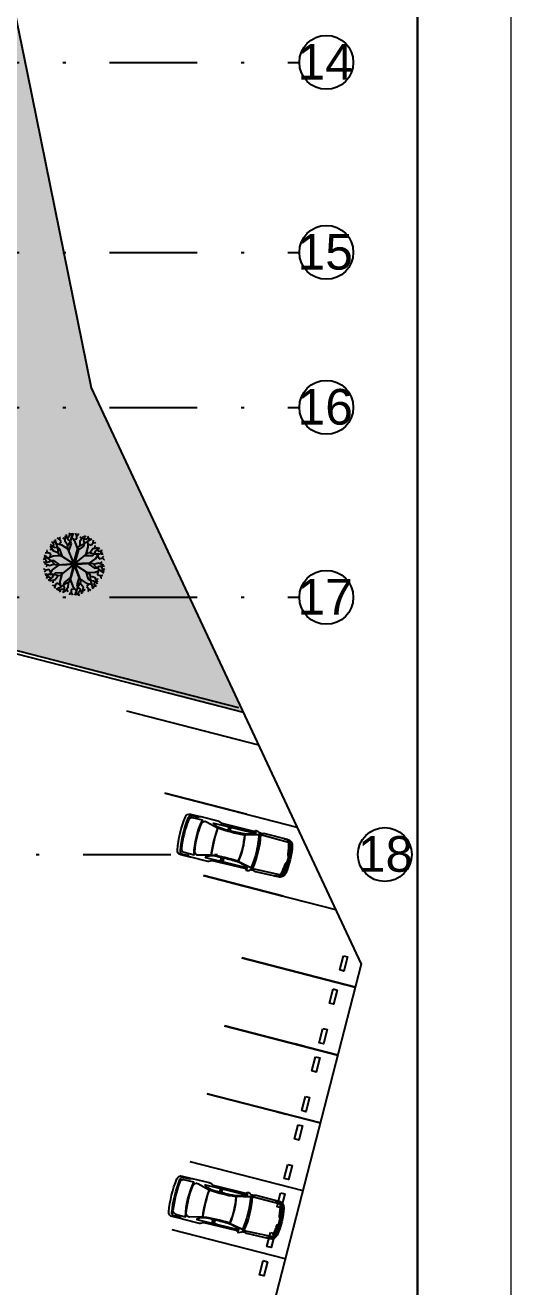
# Model space of a CAD drawing. Header units: millimetres. Extents: x -1615 to -538, y 177 to 397.
# Drawn here: x -743.76 to -727.14, y 231.19 to 274.35 of the extents above; entities that cross this region are included whole.
import ezdxf

# ---------------------------------------------------------------- set-up
doc = ezdxf.new("R2010")
doc.units = ezdxf.units.MM
doc.linetypes.add('DASHDOT', pattern=[1, 0.5, -0.25, 0, -0.25])
for name, color, linetype in [('010', 6, 'Continuous'), ('7', 7, 'Continuous'), ('AUX', 8, 'Continuous'), ('CAJONES', 8, 'Continuous'), ('EJES', 4, 'DASHDOT'), ('MOB', 7, 'Continuous'), ('P-1', 1, 'Continuous')]:
    doc.layers.add(name, color=color, linetype=linetype)
doc.layers.add('muros bajos', color=252, linetype='Continuous', lineweight=20)
doc.styles.add('SUIZOA', font='swissl.ttf')

# ---------------------------------------------------------------- blocks, each defined once
blk = doc.blocks.new('tree_pl01')
at = {"layer": '010'}
for p, q in [((-0.78, 1.712), (-0.796, 1.768)), ((-0.647, 1.687), (-0.78, 1.712)), ((-0.65, 1.67), (-0.625, 1.849)), ((-0.589, 1.488), (-0.65, 1.67)), ((-0.407, 1.786), (-0.492, 1.891)), ((-0.434, 1.336), (-0.286, 1.687)), ((-0.286, 1.687), (-0.407, 1.786)), ((-0.333, 1.709), (-0.405, 1.916)), ((-0.383, 1.766), (-0.201, 1.975)), ((-0.148, 1.454), (-0.333, 1.709)), ((-0.192, 1.794), (-0.272, 1.946)), ((-0.034, 1.707), (-0.192, 1.794)), ((-0.149, 1.456), (-0.039, 1.625)), ((-0.026, 1.814), (-0.039, 1.955)), ((-0.039, 1.625), (-0.026, 1.814)), ((0.182, 1.555), (0.038, 1.891)), ((0.13, 1.676), (0.248, 1.794)), ((0.397, 1.892), (0.417, 1.947)), ((0.49, 1.793), (0.397, 1.892)), ((0.42, 1.599), (0.478, 1.781)), ((0.478, 1.781), (0.603, 1.912)), ((0.742, 1.733), (0.735, 1.868)), ((0.782, 1.582), (0.742, 1.733)), ((0.75, 1.702), (1.02, 1.764)), ((0.757, 1.627), (0.82, 1.837)), ((0.757, 1.312), (0.757, 1.627)), ((0.921, 1.613), (0.946, 1.782)), ((1.067, 1.532), (1.14, 1.653)), ((-1.627, 0.874), (-1.673, 0.91)), ((-1.504, 0.932), (-1.627, 0.874)), ((-1.496, 0.917), (-1.582, 1.076)), ((-1.369, 1.153), (-1.499, 1.188)), ((-1.341, 0.806), (-1.496, 0.917)), ((-1.263, 1.135), (-1.444, 1.26)), ((-1.213, 1.145), (-1.369, 1.153)), ((-1.199, 1.286), (-1.353, 1.362)), ((-1.17, 0.963), (-1.341, 0.806)), ((-1.337, 1.152), (-1.313, 1.427)), ((-0.964, 1.038), (-1.263, 1.135)), ((-1.126, 0.773), (-1.213, 1.145)), ((-1.02, 1.309), (-1.199, 1.286)), ((-1.077, 1.4), (-1.17, 1.507)), ((-0.976, 1.24), (-1.077, 1.4)), ((-0.757, 1.313), (-1.07, 1.5)), ((-0.965, 1.038), (-0.976, 1.24)), ((-0.882, 0.903), (-0.967, 1.058)), ((-0.559, 0.994), (-0.964, 1.038)), ((-0.396, 0.739), (-0.882, 0.903)), ((-0.87, 1.38), (-0.843, 1.545)), ((-0.651, 1.004), (-0.757, 1.313)), ((-0.359, 1.515), (-0.589, 1.488)), ((0.086, -0.01), (-0.559, 0.994)), ((-0.456, 0.834), (-0.434, 1.336)), ((-0.161, 1.297), (-0.138, 1.473)), ((0.137, 0.879), (-0.161, 1.297)), ((0.154, 1.181), (-0.148, 1.454)), ((0.086, 1.243), (0.182, 1.555)), ((0.086, -0.01), (0.154, 1.181)), ((0.086, -0.01), (0.841, 0.914)), ((0.143, 0.991), (0.456, 1.384)), ((0.623, 1.485), (0.42, 1.599)), ((0.456, 1.384), (0.782, 1.582)), ((0.649, 0.679), (0.654, 1.192)), ((0.654, 1.192), (0.776, 1.321)), ((0.721, 0.766), (1.205, 0.9)), ((0.757, 1.313), (0.946, 1.386)), ((0.841, 0.914), (0.757, 1.312)), ((0.822, 1.003), (1.083, 1.2)), ((0.998, 1.449), (0.921, 1.613)), ((0.946, 1.386), (1.067, 1.532)), ((1.083, 1.2), (1.164, 1.556)), ((1.112, 1.328), (1.277, 1.354)), ((1.205, 0.9), (1.585, 0.868)), ((1.302, 1.095), (1.455, 1.208)), ((1.399, 0.884), (1.302, 1.095)), ((1.406, 0.665), (1.591, 0.919)), ((1.455, 1.346), (1.504, 1.378)), ((1.472, 1.211), (1.455, 1.346)), ((1.455, 1.208), (1.634, 1.24)), ((1.585, 0.868), (1.641, 1.014)), ((1.591, 0.919), (1.765, 1.052)), ((1.63, 0.984), (1.884, 0.876)), ((1.641, 1.014), (1.715, 1.127)), ((1.681, 0.634), (1.715, 0.812)), ((1.715, 0.812), (1.835, 0.934)), ((-1.775, 0.076), (-1.901, 0.028)), ((-1.679, 0.123), (-1.898, 0.118)), ((-1.748, 0.094), (-1.891, 0.331)), ((-1.716, 0.284), (-1.885, 0.254)), ((-1.684, 0.447), (-1.822, 0.479)), ((-1.643, 0.161), (-1.775, 0.076)), ((-1.373, 0.565), (-1.737, 0.532)), ((-1.584, 0.407), (-1.716, 0.284)), ((-1.508, 0.377), (-1.684, 0.447)), ((-1.379, 0.221), (-1.679, 0.123)), ((-1.355, -0.088), (-1.643, 0.161)), ((-1.504, 0.553), (-1.58, 0.702)), ((-1.502, 0.039), (-1.548, -0.188)), ((-1.381, 0.22), (-1.508, 0.377)), ((-1.233, 0.16), (-1.394, 0.236)), ((-1.026, 0.423), (-1.379, 0.221)), ((-1.106, 0.378), (-1.373, 0.565)), ((-0.744, 0.314), (-1.233, 0.16)), ((-0.849, 0.354), (-1.126, 0.773)), ((0.086, -0.01), (-1.026, 0.423)), ((0.086, -0.01), (1.239, 0.293)), ((0.947, 0.216), (1.252, 0.628)), ((1.055, 0.245), (1.526, 0.069)), ((1.239, 0.293), (1.406, 0.665)), ((1.252, 0.628), (1.427, 0.661)), ((1.277, 0.377), (1.604, 0.382)), ((1.407, 0.666), (1.602, 0.614)), ((1.526, 0.069), (1.814, -0.181)), ((1.602, 0.614), (1.786, 0.66)), ((1.604, 0.382), (1.879, 0.623)), ((1.673, -0.059), (1.719, 0.169)), ((1.703, 0.469), (1.851, 0.393)), ((1.719, 0.169), (1.91, 0.17)), ((1.786, 0.66), (1.916, 0.716)), ((1.91, 0.17), (2.073, 0.092)), ((1.925, 0.163), (1.99, 0.282)), ((1.99, 0.282), (2.049, 0.28)), ((-1.739, -0.19), (-1.902, -0.111)), ((-1.819, -0.301), (-1.878, -0.299)), ((-1.754, -0.182), (-1.819, -0.301)), ((-1.615, -0.68), (-1.745, -0.735)), ((-1.548, -0.188), (-1.739, -0.19)), ((-1.433, -0.402), (-1.708, -0.642)), ((-1.532, -0.489), (-1.68, -0.413)), ((-1.431, -0.633), (-1.615, -0.68)), ((-1.51, -0.653), (-1.544, -0.831)), ((-1.106, -0.397), (-1.433, -0.402)), ((-1.236, -0.685), (-1.431, -0.633)), ((-1.235, -0.684), (-1.42, -0.939)), ((-0.884, -0.264), (-1.355, -0.088)), ((-1.081, -0.648), (-1.256, -0.681)), ((-1.068, -0.313), (-1.235, -0.684)), ((-0.776, -0.236), (-1.081, -0.648)), ((0.086, -0.01), (-1.068, -0.313)), ((-0.55, -0.786), (-1.034, -0.92)), ((0.086, -0.01), (-0.67, -0.933)), ((-0.478, -0.699), (-0.483, -1.211)), ((0.086, -0.01), (0.017, -1.201)), ((0.019, -0.989), (0.1, -0.013)), ((0.063, -0.05), (0.019, -0.989)), ((0.086, -0.01), (1.197, -0.443)), ((0.086, -0.01), (0.73, -1.013)), ((0.567, -0.759), (1.053, -0.922)), ((0.915, -0.333), (1.404, -0.18)), ((1.02, -0.374), (1.297, -0.793)), ((1.197, -0.443), (1.55, -0.24)), ((1.277, -0.397), (1.544, -0.585)), ((1.297, -0.793), (1.384, -1.164)), ((1.404, -0.18), (1.565, -0.255)), ((1.544, -0.585), (1.908, -0.552)), ((1.55, -0.24), (1.85, -0.143)), ((1.552, -0.24), (1.679, -0.396)), ((1.675, -0.573), (1.751, -0.722)), ((1.679, -0.396), (1.855, -0.467)), ((1.755, -0.427), (1.887, -0.303)), ((1.814, -0.181), (1.946, -0.096)), ((1.85, -0.143), (2.069, -0.138)), ((1.855, -0.467), (1.993, -0.499)), ((1.887, -0.303), (2.056, -0.274)), ((1.919, -0.113), (2.062, -0.35)), ((1.946, -0.096), (2.072, -0.047)), ((-1.459, -1.004), (-1.713, -0.896)), ((-1.544, -0.831), (-1.664, -0.954)), ((-1.42, -0.939), (-1.594, -1.072)), ((-1.47, -1.034), (-1.544, -1.147)), ((-1.414, -0.888), (-1.47, -1.034)), ((-1.284, -1.228), (-1.463, -1.26)), ((-1.034, -0.92), (-1.414, -0.888)), ((-1.284, -1.365), (-1.333, -1.398)), ((-1.301, -1.231), (-1.284, -1.365)), ((-1.131, -1.114), (-1.284, -1.228)), ((-1.228, -0.904), (-1.131, -1.114)), ((-0.941, -1.348), (-1.106, -1.374)), ((-0.912, -1.219), (-0.993, -1.576)), ((-0.896, -1.551), (-0.969, -1.672)), ((-0.651, -1.023), (-0.912, -1.219)), ((-0.775, -1.406), (-0.896, -1.551)), ((-0.827, -1.468), (-0.75, -1.632)), ((-0.586, -1.333), (-0.775, -1.406)), ((-0.67, -0.933), (-0.586, -1.332)), ((-0.285, -1.404), (-0.611, -1.601)), ((-0.611, -1.601), (-0.571, -1.753)), ((-0.483, -1.211), (-0.605, -1.341)), ((-0.586, -1.332), (-0.586, -1.646)), ((-0.452, -1.505), (-0.249, -1.618)), ((-0.249, -1.618), (-0.307, -1.8)), ((0.028, -1.011), (-0.285, -1.404)), ((0.085, -1.262), (-0.011, -1.575)), ((-0.011, -1.575), (0.133, -1.911)), ((0.017, -1.201), (0.319, -1.474)), ((0.034, -0.899), (0.332, -1.316)), ((0.32, -1.475), (0.21, -1.645)), ((0.332, -1.316), (0.309, -1.493)), ((0.319, -1.474), (0.504, -1.729)), ((0.605, -1.356), (0.457, -1.707)), ((0.53, -1.535), (0.76, -1.508)), ((0.627, -0.854), (0.605, -1.356)), ((0.73, -1.013), (1.135, -1.057)), ((0.76, -1.508), (0.821, -1.689)), ((0.822, -1.023), (0.928, -1.332)), ((0.928, -1.332), (1.241, -1.52)), ((1.041, -1.4), (1.014, -1.565)), ((1.053, -0.922), (1.138, -1.078)), ((1.135, -1.057), (1.434, -1.154)), ((1.136, -1.058), (1.147, -1.259)), ((1.147, -1.259), (1.248, -1.42)), ((1.191, -1.328), (1.37, -1.306)), ((1.248, -1.42), (1.341, -1.526)), ((1.341, -0.983), (1.512, -0.825)), ((1.37, -1.306), (1.524, -1.382)), ((1.384, -1.164), (1.54, -1.173)), ((1.434, -1.154), (1.615, -1.279)), ((1.508, -1.171), (1.484, -1.447)), ((1.512, -0.825), (1.667, -0.936)), ((1.54, -1.173), (1.67, -1.208)), ((1.667, -0.936), (1.753, -1.096)), ((1.675, -0.951), (1.798, -0.894)), ((1.798, -0.894), (1.844, -0.93)), ((-0.579, -1.722), (-0.849, -1.784)), ((-0.75, -1.632), (-0.775, -1.802)), ((-0.586, -1.646), (-0.649, -1.856)), ((-0.571, -1.753), (-0.564, -1.887)), ((-0.307, -1.8), (-0.432, -1.931)), ((-0.319, -1.813), (-0.226, -1.912)), ((-0.226, -1.912), (-0.246, -1.966)), ((0.041, -1.696), (-0.077, -1.814)), ((0.21, -1.645), (0.197, -1.834)), ((0.197, -1.834), (0.21, -1.975)), ((0.205, -1.726), (0.363, -1.814)), ((0.363, -1.814), (0.443, -1.965)), ((0.554, -1.786), (0.372, -1.994)), ((0.457, -1.707), (0.578, -1.806)), ((0.504, -1.729), (0.576, -1.936)), ((0.578, -1.806), (0.663, -1.91)), ((0.821, -1.689), (0.796, -1.868)), ((0.818, -1.706), (0.951, -1.732)), ((0.951, -1.732), (0.967, -1.787))]:
    blk.add_line(p, q, dxfattribs=at)
for points in [[(0.119, 0.883), (0.038, 0.025), (0, -1.058)], [(0.05, -1.015), (0.125, -0.05), (1.059, 0.238), (0.107, 0.013), (0.138, 0.889)], [(0, 0), (-0.946, -0.263), (-0.864, -0.288), (0.069, -0.032)], [(0.194, -0.032), (0.939, -0.326), (0.902, -0.357), (0.125, -0.063)]]:
    blk.add_lwpolyline(points, dxfattribs=at)
blk = doc.blocks.new('JHGLJGF')
for p, q in [((551.112, 116.366, -0.383), (551.257, 116.359, -0.383)), ((552.517, 116.366, -0.383), (552.372, 116.359, -0.383))]:
    blk.add_line(p, q)
at = {"elevation": -0.383}
for points in [[(551.157, 116.388), (551.15, 117.568, 0.101584), (551.144, 117.599), (551.104, 117.69, -0.103014), (551.097, 117.721), (551.097, 118.317, -0.108661), (551.108, 118.365), (551.122, 118.395, 0.108661), (551.129, 118.428), (551.129, 118.606, -0.371351), (551.228, 118.72, -0.0744), (552.402, 118.72, -0.371351), (552.5, 118.606), (552.5, 118.428, 0.108661), (552.507, 118.395), (552.521, 118.365, -0.108661), (552.532, 118.317), (552.532, 117.721, -0.103014), (552.525, 117.69), (552.486, 117.599, 0.101584), (552.479, 117.568), (552.472, 116.388, 0.083094)], [(551.1, 118.339), (551.1, 118.676, -0.371599), (551.231, 118.828, -0.073962), (552.398, 118.828, -0.371599), (552.53, 118.676), (552.53, 118.339)], [(551.208, 117.301), (551.319, 117.301, 0.417968), (551.334, 117.316, 0.019843), (551.32, 117.597, 0.137129), (551.221, 117.836, 0.713564), (551.208, 117.831), (551.208, 116.386)], [(552.422, 117.301), (552.31, 117.301, -0.417968), (552.295, 117.316, -0.019843), (552.31, 117.597, -0.137129), (552.408, 117.836, -0.713564), (552.422, 117.831), (552.422, 116.386)], [(551.362, 117.262), (551.208, 117.262, 0.083366), (551.152, 117.233, 0.083366)], [(551.24, 116.383, 0.02749), (551.322, 116.729, 0.025966), (551.322, 116.731, 0.02378), (551.334, 117.21, 0.407856), (551.319, 117.225), (551.208, 117.225)], [(552.268, 117.262), (552.422, 117.262, -0.083366), (552.477, 117.233, -0.083366)], [(552.39, 116.383, -0.02749), (552.308, 116.729, -0.025966), (552.307, 116.731, -0.02378), (552.295, 117.21, -0.407856), (552.31, 117.225), (552.422, 117.225)], [(551.148, 115.26), (551.139, 116.053, -0.084677), (551.143, 116.078), (551.154, 116.112, 0.083094), (551.158, 116.137), (551.158, 116.24, 0.101584)], [(552.472, 116.24), (552.471, 116.137, 0.083094), (552.475, 116.112), (552.486, 116.078, -0.084677), (552.49, 116.053), (552.481, 115.26, -0.359876), (552.291, 115.036, -0.088764), (551.338, 115.036, -0.359876), (551.148, 115.26)], [(552.384, 115.188), (552.41, 116.183, -0.090951), (551.219, 116.183), (551.245, 115.188)], [(552.483, 115.395), (552.478, 115.388, 0.13748), (552.467, 115.348), (552.467, 115.262, -0.346548), (552.379, 115.15, -0.11876), (551.25, 115.15, -0.346548), (551.162, 115.262), (551.162, 115.348, 0.13748), (551.151, 115.388), (551.147, 115.395)], [(552.481, 115.26, -0.274398), (552.383, 115.11, -0.119718), (551.246, 115.11, -0.274398), (551.148, 115.26)], [(551.162, 115.299, 0.346548), (551.25, 115.187, 0.041042), (551.641, 115.126, -0.241905), (551.701, 115.089), (551.703, 115.085)], [(552.467, 115.299, -0.346548), (552.379, 115.187, -0.041042), (551.989, 115.126, 0.241905), (551.929, 115.089), (551.926, 115.085)]]:
    blk.add_lwpolyline(points, format="xyb", dxfattribs=at)
for points in [[(552.317, 118.701, 0.065131), (551.312, 118.701, 0.371959), (551.212, 118.588), (551.206, 118.234, -0.104632), (552.423, 118.234), (552.417, 118.588, 0.371959)], [(551.335, 117.67), (551.223, 118.09, -0.440582), (551.314, 118.233, -0.086398), (552.315, 118.233, -0.440582), (552.407, 118.09), (552.294, 117.67, 0.053811)], [(552.259, 116.715, -0.079783), (551.371, 116.715, -0.388412), (551.351, 116.74, 0.043035), (551.337, 117.627, -0.414022), (551.358, 117.652, -0.051218), (552.271, 117.652, -0.414022), (552.292, 117.627, 0.043035), (552.278, 116.74, -0.388412)], [(551.182, 117.246), (551.183, 117.124, 0.43916), (551.188, 117.12), (551.2, 117.121, 0.389567), (551.204, 117.125), (551.203, 117.251, 0.732559), (551.196, 117.253), (551.183, 117.248, 0.154479)], [(552.447, 117.246), (552.446, 117.124, -0.43916), (552.442, 117.12), (552.429, 117.121, -0.389567), (552.425, 117.125), (552.426, 117.251, -0.732559), (552.433, 117.253), (552.446, 117.248, -0.154479)], [(552.387, 116.26, -0.430172), (552.369, 116.232, -0.084449), (551.261, 116.232, -0.430172), (551.242, 116.26), (551.329, 116.686, -0.404558), (551.346, 116.698, 0.084184), (552.283, 116.698, -0.404558), (552.3, 116.686)], [(551.113, 116.387, 0.242275), (551.191, 116.206, 0.563269), (551.228, 116.219), (551.262, 116.379, 0.056528)], [(552.517, 116.387, -0.242275), (552.438, 116.206, -0.563269), (552.401, 116.219), (552.368, 116.379, -0.056528)]]:
    blk.add_lwpolyline(points, format="xyb", close=True, dxfattribs=at)
blk = doc.blocks.new('HJSFLHSDGJHISDKGBGJKFAD')
at = {"layer": 'EJES', "color": 2, "ltscale": 6}
for p, q in [((1154.049, 195.493), (1166.645, 195.493)), ((1154.049, 188.993), (1166.645, 188.993)), ((1154.049, 183.69), (1166.645, 183.69)), ((1154.049, 177.19), (1166.645, 177.19)), ((1073.84, 168.39), (1165.042, 168.39))]:
    blk.add_line(p, q, dxfattribs=at)
at = {"layer": 'EJES', "linetype": 'Continuous'}
for centre in [(1167.567, 195.493), (1167.567, 188.993), (1167.567, 183.69), (1167.567, 177.19), (1169.567, 168.39)]:
    blk.add_circle(centre, 0.922, dxfattribs=at)
at = {"layer": 'EJES', "color": 5, "style": 'SUIZOA'}
for s, p in [('14', (1166.582, 194.903)), ('15', (1166.582, 188.403)), ('16', (1166.582, 183.1)), ('17', (1166.582, 176.6)), ('18', (1168.645, 167.8))]:
    blk.add_text(s, height=1.2189, dxfattribs=at).set_placement(p)

msp = doc.modelspace()

# ---------------------------------------------------------------- hatches: boundary and pattern name
at = {"layer": 'MOB'}
h = msp.add_hatch(dxfattribs=at)
h.set_pattern_fill('AR-SAND', color=3, scale=0.03, style=0)
h.set_pattern_definition([(37.5, (-1402.8785, 253.7085), (-0.048001, 1.4682397), [0, -1.15824, 0, -1.2954, 0, -1.23825]), (7.5, (-1402.8785, 253.7085), (1.34857, 2.1504753), [0, -0.62484, 0, -1.04394, 0, -0.40005]), (327.5, (-1403.8158, 253.7085), (2.372977, 0.0043116), [0, -0.381, 0, -1.3716, 0, -1.7907]), (317.5, (-1403.8158, 253.7085), (2.2906694, 0.668788), [0, -0.1905, 0, -0.89916, 0, -1.0287])])
h.paths.add_polyline_path([(-758.837, 347.215), (-812.758, 335.518), (-812.758, 334.673), (-803.9, 334.673), (-803.9, 329.947), (-799.313, 325.307), (-782.89, 325.307), (-782.89, 328.837), (-770.72, 328.837), (-770.72, 325.456), (-758.098, 325.456), (-758.098, 303.87), (-760.597, 303.87), (-760.597, 297.006), (-760.508, 297.006), (-760.508, 296.905), (-758.397, 296.905), (-758.397, 296.975), (-757.997, 296.975), (-757.997, 296.575), (-758.097, 296.575), (-758.097, 283.471), (-757.975, 283.471), (-757.975, 283.071), (-758.375, 283.071), (-758.375, 283.155), (-760.375, 283.155), (-760.375, 283.044), (-760.597, 283.044), (-760.597, 279.854), (-760.455, 279.854), (-760.455, 279.705), (-746.972, 279.705), (-746.972, 272.855), (-749.274, 272.855), (-749.274, 265.205), (-745.307, 265.205), (-745.307, 253.28), (-736.306, 250.855), (-741.501, 261.951)])
h.paths.add_polyline_path([(-804.753, 325.526), (-813.904, 325.526), (-813.904, 323.04), (-804.753, 323.04, 1)])
h.paths.add_polyline_path([(-793.647, 300.355), (-811.904, 300.355, 0.414214), (-813.754, 298.505), (-813.754, 296.366, 0.414214), (-811.904, 294.516), (-809.75, 294.516), (-812.618, 297.384), (-810.638, 299.364), (-808.978, 297.704), (-806.998, 299.684), (-805.338, 298.024), (-803.678, 299.684), (-798.51, 294.516), (-796.147, 294.516), (-796.147, 296.613), (-796.208, 296.613), (-796.208, 297.013), (-795.808, 297.013), (-795.808, 296.905), (-793.688, 296.905), (-793.688, 297.074), (-793.647, 297.074)])
h.paths.add_polyline_path([(-803.388, 289.162), (-812.035, 289.162, 1), (-812.035, 285.962), (-803.388, 285.962, 1)])
h.paths.add_polyline_path([(-799.655, 280.258, 0.414214), (-800.005, 280.608), (-808.772, 280.608), (-808.772, 279.83), (-808.372, 279.83), (-808.372, 279.73), (-805.772, 279.73), (-805.772, 279.83), (-805.372, 279.83), (-805.372, 279.73), (-802.772, 279.73), (-802.772, 279.83), (-802.372, 279.83), (-802.372, 279.73), (-799.772, 279.73), (-799.772, 279.83), (-799.655, 279.83)], flags=17)
h.paths.add_polyline_path([(-808.722, 254.706), (-812.247, 254.706), (-812.247, 274.904), (-810.647, 274.904), (-810.647, 280.608), (-810.904, 280.608, 0.414214), (-813.754, 277.758), (-813.754, 253.219, 0.315329), (-806.85, 243.36), (-785.107, 237.258, 0.496821), (-778.947, 241.928), (-778.947, 245.98), (-808.722, 245.98)])
h.paths.add_polyline_path([(-753.647, 257.705), (-763.747, 257.705), (-763.747, 261.081), (-765.147, 261.081), (-765.147, 257.78, -1), (-770.297, 257.78), (-770.297, 261.081), (-772.147, 261.08), (-772.147, 257.774, 0.413999), (-767.725, 253.355), (-753.647, 253.355)], flags=17)
h.paths.add_polyline_path([(-754.727, 229.822, 0.978274), (-755.051, 228.667), (-737.051, 223.615), (-736.65, 225.175)])
h = msp.add_hatch(dxfattribs=at)
h.set_pattern_fill('GRASS', color=3, scale=0.05, style=0)
h.set_pattern_definition([(90, (-1505.3727, 255.352), (-0.898025, 0.898025), [0.238125, -1.557925]), (45, (-1505.3727, 255.352), (-0.8980256, 0.8980256), [0.238125, -1.031875]), (135, (-1505.3727, 255.352), (-0.8980256, -0.8980256), [0.238125, -1.031875])])
h.paths.add_polyline_path([(-758.837, 347.215), (-812.758, 335.518), (-812.758, 334.673), (-803.9, 334.673), (-803.9, 329.947), (-799.313, 325.307), (-782.89, 325.307), (-782.89, 328.837), (-770.72, 328.837), (-770.72, 325.456), (-758.098, 325.456), (-758.098, 303.87), (-760.597, 303.87), (-760.597, 297.006), (-760.508, 297.006), (-760.508, 296.905), (-758.397, 296.905), (-758.397, 296.975), (-757.997, 296.975), (-757.997, 296.575), (-758.097, 296.575), (-758.097, 283.471), (-757.975, 283.471), (-757.975, 283.071), (-758.375, 283.071), (-758.375, 283.155), (-760.375, 283.155), (-760.375, 283.044), (-760.597, 283.044), (-760.597, 279.854), (-760.455, 279.854), (-760.455, 279.705), (-746.972, 279.705), (-746.972, 272.855), (-749.274, 272.855), (-749.274, 265.205), (-745.307, 265.205), (-745.307, 253.28), (-736.306, 250.855), (-741.501, 261.951)])
h.paths.add_polyline_path([(-804.753, 325.526), (-813.904, 325.526), (-813.904, 323.04), (-804.753, 323.04, 1)])
h.paths.add_polyline_path([(-793.647, 300.355), (-811.904, 300.355, 0.414214), (-813.754, 298.505), (-813.754, 296.366, 0.414214), (-811.904, 294.516), (-809.75, 294.516), (-812.618, 297.384), (-810.638, 299.364), (-808.978, 297.704), (-806.998, 299.684), (-805.338, 298.024), (-803.678, 299.684), (-798.51, 294.516), (-796.147, 294.516), (-796.147, 296.613), (-796.208, 296.613), (-796.208, 297.013), (-795.808, 297.013), (-795.808, 296.905), (-793.688, 296.905), (-793.688, 297.074), (-793.647, 297.074)])
h.paths.add_polyline_path([(-803.388, 289.162), (-812.035, 289.162, 1), (-812.035, 285.962), (-803.388, 285.962, 1)])
h.paths.add_polyline_path([(-799.655, 280.258, 0.414214), (-800.005, 280.608), (-808.772, 280.608), (-808.772, 279.83), (-808.372, 279.83), (-808.372, 279.73), (-805.772, 279.73), (-805.772, 279.83), (-805.372, 279.83), (-805.372, 279.73), (-802.772, 279.73), (-802.772, 279.83), (-802.372, 279.83), (-802.372, 279.73), (-799.772, 279.73), (-799.772, 279.83), (-799.655, 279.83)], flags=17)
h.paths.add_polyline_path([(-808.722, 254.706), (-812.247, 254.706), (-812.247, 274.904), (-810.647, 274.904), (-810.647, 280.608), (-810.904, 280.608, 0.414214), (-813.754, 277.758), (-813.754, 253.219, 0.315329), (-806.85, 243.36), (-785.107, 237.258, 0.496821), (-778.947, 241.928), (-778.947, 245.98), (-808.722, 245.98)])
h.paths.add_polyline_path([(-753.647, 257.705), (-763.747, 257.705), (-763.747, 261.081), (-765.147, 261.081), (-765.147, 257.78, -1), (-770.297, 257.78), (-770.297, 261.081), (-772.147, 261.08), (-772.147, 257.774, 0.413999), (-767.725, 253.355), (-753.647, 253.355)], flags=17)
h.paths.add_polyline_path([(-754.727, 229.822, 0.978274), (-755.051, 228.667), (-737.051, 223.615), (-736.65, 225.175)])

# ---------------------------------------------------------------- linework, layer by layer
at = {"color": 3, "lineweight": 30}
msp.add_lwpolyline([(-868.757, 180.593), (-868.757, 394.012), (-868.757, 394.012), (-730.337, 394.012), (-730.337, 394.012), (-730.337, 180.593)], close=True, dxfattribs=at)
at = {"layer": '7', "color": 7}
for p, q in [((-745.686, 282.532), (-743.694, 272.731)), ((-743.694, 272.731), (-741.501, 261.951)), ((-741.501, 261.951), (-732.266, 242.227)), ((-732.266, 242.227), (-737.051, 223.615))]:
    msp.add_line(p, q, dxfattribs=at)
at = {"layer": 'CAJONES'}
for p, q in [((-745.307, 253.28), (-736.456, 251.005)), ((-745.307, 253.169), (-736.306, 250.855)), ((-740.298, 250.893), (-735.78, 249.732)), ((-738.979, 248.076), (-734.461, 246.915)), ((-736.185, 247.358), (-738.979, 248.076)), ((-738.979, 248.076), (-736.185, 247.358)), ((-734.927, 244.556), (-737.66, 245.259)), ((-737.66, 245.259), (-734.927, 244.556)), ((-736.712, 245.015), (-733.142, 244.097)), ((-732.467, 241.446), (-736.341, 242.442)), ((-736.341, 242.442), (-732.467, 241.446)), ((-733.638, 241.747), (-733.937, 241.824)), ((-733.937, 241.824), (-733.638, 241.747)), ((-733.065, 239.121), (-736.939, 240.117)), ((-736.939, 240.117), (-733.065, 239.121)), ((-734.235, 239.422), (-734.535, 239.499)), ((-734.535, 239.499), (-734.235, 239.422)), ((-733.662, 236.797), (-737.536, 237.793)), ((-737.536, 237.793), (-733.662, 236.797)), ((-734.833, 237.098), (-735.132, 237.175)), ((-735.132, 237.175), (-734.833, 237.098)), ((-738.131, 235.479), (-734.257, 234.483)), ((-734.858, 232.148), (-738.732, 233.144))]:
    msp.add_line(p, q, dxfattribs=at)
for points in [[(-732.872, 242.516), (-732.726, 242.479), (-732.851, 241.994), (-732.996, 242.032)], [(-733.224, 241.382), (-733.079, 241.345), (-733.204, 240.861), (-733.349, 240.898)], [(-733.224, 241.382), (-733.079, 241.345), (-733.204, 240.861), (-733.349, 240.898)], [(-733.573, 240.027), (-733.428, 239.989), (-733.552, 239.505), (-733.698, 239.542)], [(-733.573, 240.027), (-733.428, 239.989), (-733.552, 239.505), (-733.698, 239.542)], [(-733.822, 239.058), (-733.677, 239.021), (-733.801, 238.536), (-733.947, 238.574)], [(-733.822, 239.058), (-733.677, 239.021), (-733.801, 238.536), (-733.947, 238.574)], [(-734.171, 237.702), (-734.025, 237.665), (-734.15, 237.181), (-734.295, 237.218)], [(-734.171, 237.702), (-734.025, 237.665), (-734.15, 237.181), (-734.295, 237.218)], [(-734.42, 236.734), (-734.274, 236.696), (-734.399, 236.212), (-734.544, 236.249)], [(-734.42, 236.734), (-734.274, 236.696), (-734.399, 236.212), (-734.544, 236.249)], [(-734.768, 235.378), (-734.623, 235.34), (-734.747, 234.856), (-734.893, 234.893)], [(-734.768, 235.378), (-734.623, 235.34), (-734.747, 234.856), (-734.893, 234.893)], [(-735.017, 234.409), (-734.872, 234.372), (-734.996, 233.888), (-735.142, 233.925)], [(-735.366, 233.053), (-735.221, 233.016), (-735.345, 232.532), (-735.49, 232.569)], [(-735.615, 232.085), (-735.47, 232.047), (-735.594, 231.563), (-735.739, 231.601)]]:
    msp.add_lwpolyline(points, close=True, dxfattribs=at)
at = {"layer": 'muros bajos', "color": 5}
msp.add_lwpolyline([(-727.142, 397.208), (-727.142, 177.397), (-871.952, 177.397), (-871.952, 397.208), (-871.952, 397.208), (-727.142, 397.208)], close=True, dxfattribs=at)

# ---------------------------------------------------------------- block references
msp.add_blockref('HJSFLHSDGJHISDKGBGJKFAD', (-1901.02, 77.59))
at = {"layer": 'AUX', "rotation": 76.33950729070982}
for p in [(-753.27, -317.566, 0.383), (-753.561, -329.948)]:
    msp.add_blockref('JHGLJGF', p, dxfattribs=at)
at = {"layer": 'P-1', "xscale": -0.5333333333332799, "yscale": 0.5333333333333492, "zscale": 0.5333333333333333, "rotation": 90}
msp.add_blockref('tree_pl01', (-742.094, 255.959), dxfattribs=at)

doc.saveas('drawing.dxf')
